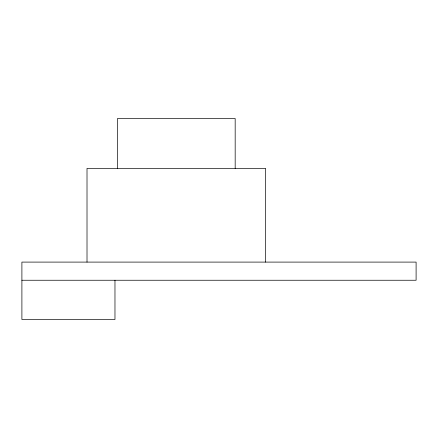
<?xml version="1.0" encoding="UTF-8"?>
<svg xmlns="http://www.w3.org/2000/svg" width="438" height="438" viewBox="0 0 438 438"><rect width="100%" height="100%" fill="white"/><g stroke="black" fill="none" stroke-linecap="round" stroke-linejoin="round"><path stroke-width="0.66" d="M21.9 280.249L416.1 280.249L416.1 262.094L21.9 262.094L21.9 319.483L114.97 319.483L114.97 280.249M265.642 262.094L265.642 168.395L87.009 168.395L87.009 262.094M235.173 168.395L235.173 118.517L117.477 118.517L117.477 168.395"/></g></svg>
